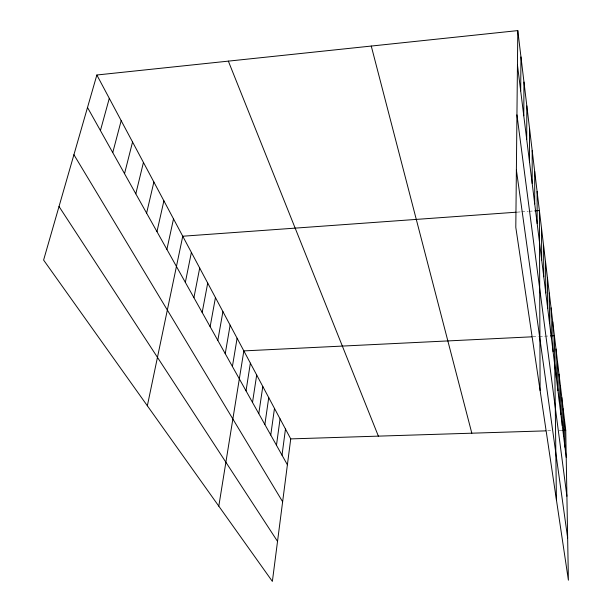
<?xml version="1.0" encoding="UTF-8"?>
<svg xmlns="http://www.w3.org/2000/svg" width="612" height="612" viewBox="0 0 612 612"><rect width="100%" height="100%" fill="white"/><g stroke="black" fill="none" stroke-linecap="round" stroke-linejoin="round"><path stroke-width="0.46" stroke-dasharray="3.06 2.29" d="M517.094 212.15L520.812 211.882M521.738 211.813L528.24 211.347M529.166 211.278L533.809 210.941M532.754 336.776L538.399 336.501M539.34 336.455L549.698 335.95M547.648 430.81L551.458 430.687M559.077 430.443L561.931 430.358"/><path stroke-width="0.92" d="M532.18 183.409L532.188 150.583M529.51 161.905L529.571 128.772M526.71 139.375L526.833 105.945M523.773 115.745L523.964 82.031M520.69 90.928L520.957 56.947M517.798 30.6L515.801 227.373L568.395 580.191L565.74 430.236L517.798 30.6L96.857 75.001L43.605 260.062L272.371 581.4L290.731 438.896L96.857 75.001M282.017 455.175L285.475 429.035M276.471 445.268L280.059 418.876M270.756 435.056L274.482 408.403M264.866 424.521L268.737 397.616M258.784 413.658L262.8 386.486M252.511 402.436L256.688 374.995M246.032 390.846L250.369 363.145M218.798 506.147L243.844 350.898L531.82 336.822M232.407 366.489L237.104 338.237M225.239 353.682L230.127 325.156M217.818 340.425L222.913 311.615M210.138 326.686L215.447 297.6M202.174 312.449L207.713 283.081M193.912 297.684L199.696 268.033M185.344 282.362L191.38 252.419M147.347 405.779L182.751 236.224L516.168 212.211M166.9 249.398L173.51 218.882M156.97 231.642L163.894 200.828M146.612 213.137L153.88 182.032M135.81 193.828L143.438 162.44M124.534 173.67L132.552 141.999M112.753 152.602L121.176 120.656M100.422 130.563L109.296 98.348M534.743 210.88L539.386 210.543L540.113 390.479M550.639 335.904L554.403 335.713L556.407 499.797M290.731 438.896L545.751 430.863M562.887 430.328L565.74 430.236M59.02 206.489L277.527 541.375M73.922 154.714L282.629 501.756M87.508 107.483L287.395 464.791M228.352 61.131L378.377 436.134M371.262 46.061L471.821 433.197M516.383 169.991L567.645 537.948M516.941 114.857L566.911 496.233M517.446 64.841L566.222 457.394M564.478 419.71L564.945 447.135M563.178 408.847L563.637 436.555M561.831 397.632L562.275 425.623M560.439 386.057L560.875 414.332M559.008 374.1L559.422 402.658M557.524 361.738L557.922 390.586M555.987 348.947L556.369 378.094M552.758 322.011L553.095 351.755M551.052 307.813L551.374 337.862M549.285 293.094L549.576 323.442M547.457 277.825L547.717 308.479M545.552 261.967L545.789 292.934M543.578 245.496L543.777 276.769M541.521 228.368L541.689 259.947M537.091 191.411L537.175 223.61M534.689 171.436L534.735 203.957"/></g></svg>
